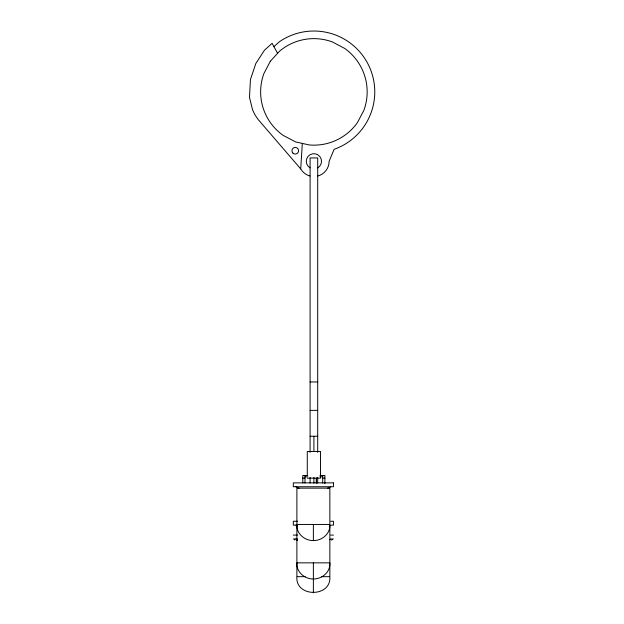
<?xml version="1.0" encoding="UTF-8"?>
<svg xmlns="http://www.w3.org/2000/svg" width="624" height="624" viewBox="0 0 624 624"><rect width="100%" height="100%" fill="white"/><g stroke="black" fill="none" stroke-linecap="round" stroke-linejoin="round"><path stroke-width="0.94" d="M307.281 475.48L307.281 451.472L320.518 451.472L320.518 478.124L307.281 478.124M309.964 175.999A15.218 15.218 0 0 1 300.721 168.909L302.328 143.419M273.936 46.667L279.505 41.668A60.871 60.871 0 0 1 368.183 64.35A60.871 60.871 0 0 1 334.121 149.308L329.121 161.296A15.218 15.218 0 0 1 317.834 175.999M332.397 539.69L331.492 540.08M313.373 540.571C322.062 540.774 330.642 533.52 329.854 524.456L296.884 524.456C296.104 533.52 304.684 540.774 313.373 540.571L313.373 524.456M313.373 578.963C322.062 579.166 330.642 571.912 329.854 562.848L296.884 562.848C296.104 571.912 304.684 579.166 313.373 578.963L313.373 562.848M305.128 576.677L296.884 576.677C295.253 597.597 331.492 597.597 329.854 576.677L321.617 576.677M310.097 381.958L317.702 381.958M310.097 410.381L317.702 410.381M310.097 436.254L317.702 436.254M307.663 475.48L302.796 475.48L302.796 482.945M319.948 475.48L324.893 475.48L324.893 483.74M304.988 476.798L307.663 476.798M319.948 476.798L322.694 476.798M302.796 478.124L304.988 478.124M322.694 478.124L324.893 478.124M297.578 521.258L293.296 521.258L293.296 525.127L297.578 525.127M330.759 521.258L333.45 521.258L333.45 525.127L330.759 525.127A5.819 5.039 -90 0 1 329.846 525.853M297.445 526.539L296.884 526.539L296.891 576.178M329.293 526.539L329.854 526.539L329.854 576.178M293.296 535.096L297.578 535.096M330.759 535.096L333.45 535.096M293.296 538.964L297.578 538.964M333.45 538.964L330.759 538.964A5.819 5.039 -90 0 1 329.846 539.69M296.884 540.376L297.445 540.376M294.941 539.963L294.349 539.69M300.721 168.909L258.219 119.59L255.013 114.949L252.58 109.855L249.483 97.344L250.45 79.513L255.817 63.515L264.49 50.201L272.111 43.329L277.602 53.352M329.854 523.949L329.854 488.147L296.884 488.147L296.891 523.949M322.694 475.48L322.694 482.984M317.702 452.392L317.702 157.934L310.097 157.934L310.097 452.392M317.702 477.461L317.702 483.093M316.516 478.124L316.516 482.984M316.282 478.124L316.282 482.984M313.903 436.254L313.903 451.472M313.903 477.5L313.903 483.21M313.373 579.119L313.373 592.8M310.097 477.461L310.097 483.093M304.988 475.48L304.988 482.984M297.414 526.126A5.819 5.039 -90 0 1 295.979 525.135M310.097 167.887A7.613 7.613 0 0 1 308.069 156.406A7.613 7.613 0 0 1 319.73 156.406A7.613 7.613 0 0 1 317.702 167.887M299.099 488.132A5.819 5.039 -90 0 1 295.979 486.743M330.767 486.743A5.819 5.039 -90 0 1 327.647 488.132M297.414 539.963A5.819 5.039 -90 0 1 295.979 538.972M270.348 61.222L263.897 73.538A53.266 53.266 0 0 0 283.234 135.439L295.55 141.89L309.114 144.94A53.266 53.266 0 0 0 357.451 122.561L363.901 110.245A53.266 53.266 0 0 0 344.565 48.344L332.249 41.894A53.266 53.266 0 0 0 279.77 50.996L270.348 61.222M333.45 482.867L293.296 482.867L293.296 486.736L333.45 486.736L333.45 482.867M292.913 153.091A3.323 3.323 0 0 0 298.483 151.601A3.323 3.323 0 0 0 294.411 147.529A3.323 3.323 0 0 0 292.913 153.091"/></g></svg>
